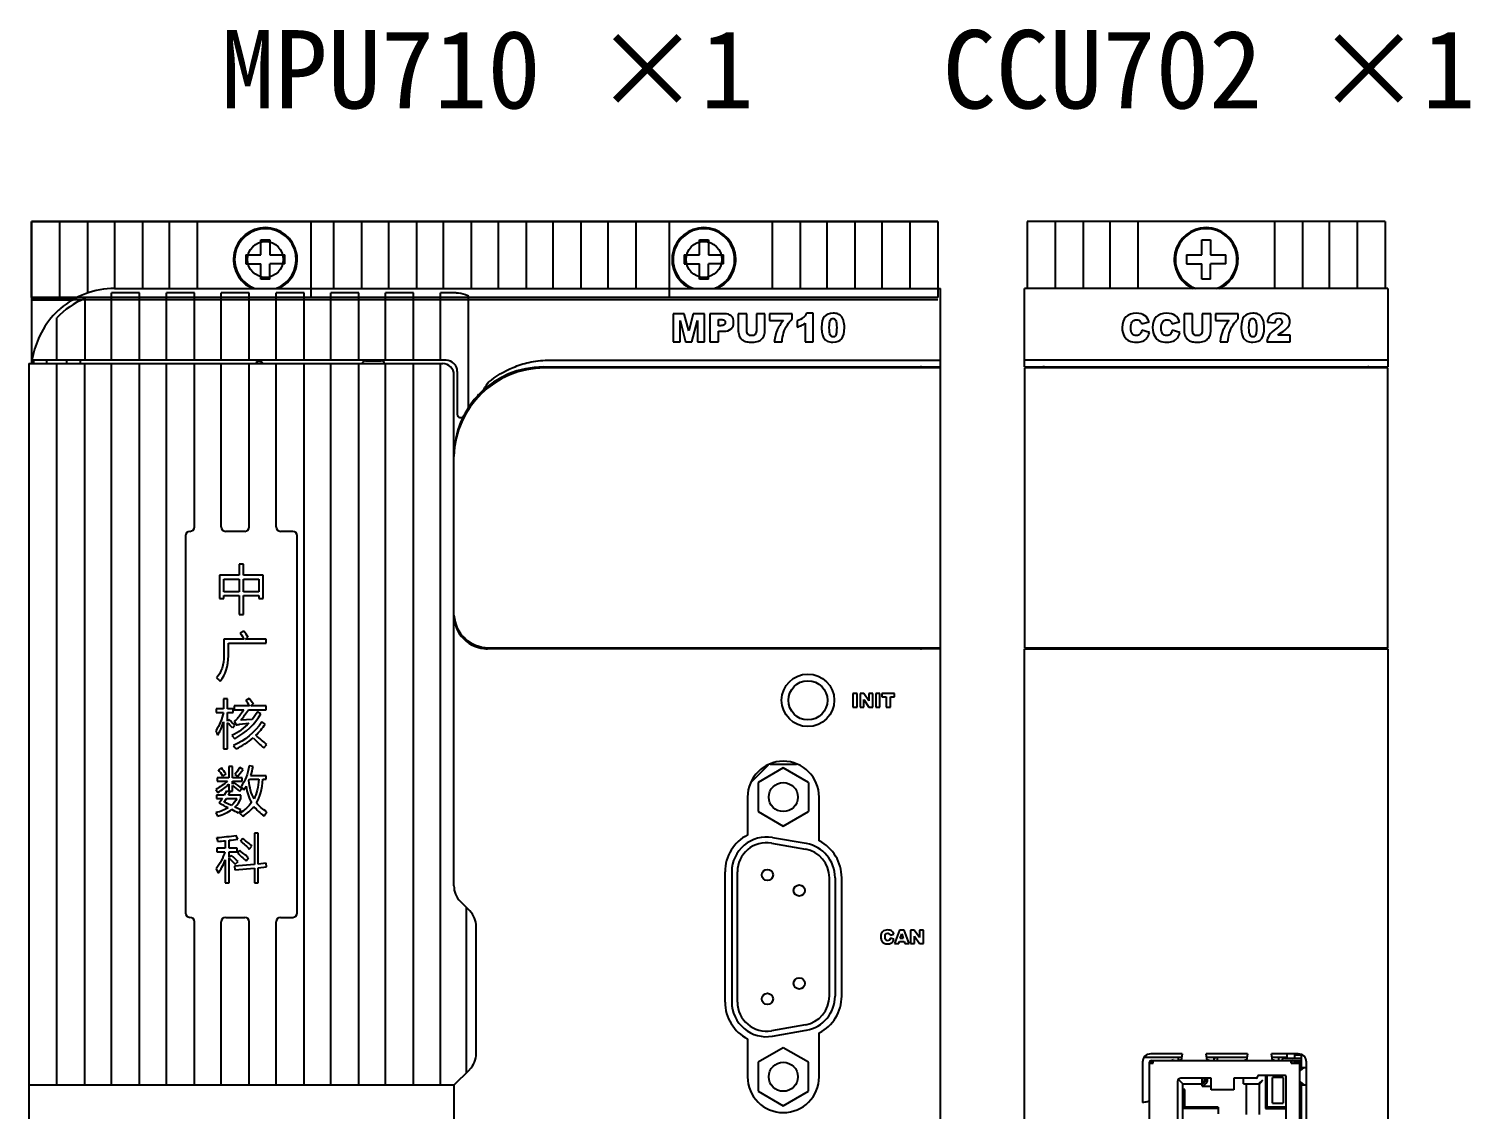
# Model space of a CAD drawing. Header units: millimetres. Extents: x 33 to 632, y -490 to 20.
# Drawn here: x 39.7 to 168.6, y -219.3 to -122.8 of the extents above; entities that cross this region are included whole.
import ezdxf
from ezdxf.enums import TextEntityAlignment as Align

# ---------------------------------------------------------------- set-up
doc = ezdxf.new("R2010")
doc.units = ezdxf.units.MM
for name, color, linetype in [('02___PRT_ALL_AXES', 7, 'Continuous'), ('03___PRT_ALL_CURVES', 7, 'Continuous'), ('ECAD_DIPTRONICS_EMR-08', 7, 'Continuous'), ('ECAD_SHINNING_1762-608-66-N', 7, 'Continuous'), ('ECAD_TE_1734099-5', 7, 'Continuous'), ('TEXT_LABEL', 7, 'Continuous')]:
    doc.layers.add(name, color=color, linetype=linetype)
doc.styles.add('HZ_TEXT', font='simsun.ttc')

# ---------------------------------------------------------------- blocks, each defined once
blk = doc.blocks.new('MOD_MPU710')
at = {"linetype": 'Continuous'}
for p, q in [((0, 130), (0, 123)), ((0, 123.2), (0, 130)), ((14.8, 130), (0, 130)), ((0, 130), (81, 130)), ((2.5, 130), (2.5, 123.2)), ((5, 130), (5, 123.59)), ((7.4, 130), (7.4, 124)), ((9.9, 130), (9.9, 124)), ((12.3, 130), (12.3, 124)), ((14.8, 130), (14.8, 124)), ((34.4, 130), (14.8, 130)), ((25, 123.2), (25, 130)), ((27, 130), (27, 124)), ((29.5, 130), (29.5, 124)), ((31.9, 130), (31.9, 124)), ((34.4, 130), (34.4, 124)), ((81, 130), (34.4, 130)), ((36.8, 130), (36.8, 124)), ((39.3, 130), (39.3, 124)), ((41.7, 130), (41.7, 124)), ((44.2, 130), (44.2, 124)), ((46.6, 130), (46.6, 124)), ((49.1, 130), (49.1, 124)), ((51.5, 130), (51.5, 124)), ((54, 130), (54, 124)), ((57, 130), (57, 123.2)), ((66.2, 130), (66.2, 124)), ((68.7, 130), (68.7, 124)), ((71.1, 130), (71.1, 124)), ((73.6, 130), (73.6, 124)), ((76, 130), (76, 124)), ((78.5, 130), (78.5, 124)), ((81, 130), (81, 123.2)), ((81, 130), (81, 124)), ((20.5, 127), (20.5, 128.35)), ((20.5, 128.35), (21.3, 128.35)), ((21.3, 128.35), (21.3, 127)), ((59.7, 127), (59.7, 128.35)), ((59.7, 128.35), (60.5, 128.35)), ((60.5, 128.35), (60.5, 127)), ((19.15, 127), (19.15, 126.2)), ((19.15, 127), (20.5, 127)), ((21.3, 127), (22.65, 127)), ((22.65, 126.2), (22.65, 127)), ((58.35, 127), (58.35, 126.2)), ((58.35, 127), (59.7, 127)), ((60.5, 127), (61.85, 127)), ((61.85, 126.2), (61.85, 127)), ((19.15, 126.2), (20.5, 126.2)), ((20.5, 124.85), (20.5, 126.2)), ((21.3, 124.85), (21.3, 126.2)), ((22.65, 126.2), (21.3, 126.2)), ((58.35, 126.2), (59.7, 126.2)), ((59.7, 124.85), (59.7, 126.2)), ((60.5, 124.85), (60.5, 126.2)), ((61.85, 126.2), (60.5, 126.2)), ((7.4, 124), (81.25, 124)), ((21.3, 124.85), (20.5, 124.85)), ((60.5, 124.85), (59.7, 124.85)), ((81.25, 6), (81.25, 124)), ((81, 123.2), (0, 123.2)), ((0, 123.2), (4.06, 123.2)), ((0, 123), (0, 117.4)), ((81, 123), (0, 123)), ((0, 123), (3.69, 123)), ((1.77, 123), (1.97, 123.2)), ((2.5, 123.2), (4.06, 123.2)), ((4.75, 123.1), (4.75, 117.6)), ((7.15, 117.6), (7.15, 123.61)), ((9.65, 123.62), (7.4, 123.62)), ((9.65, 117.6), (9.65, 123.62)), ((12.05, 117.6), (12.05, 123.62)), ((14.55, 123.62), (12.05, 123.62)), ((14.55, 117.6), (14.55, 123.62)), ((16.95, 117.6), (16.95, 123.62)), ((19.45, 123.62), (16.95, 123.62)), ((19.45, 117.6), (19.45, 123.62)), ((21.85, 117.6), (21.85, 123.62)), ((24.35, 123.62), (21.85, 123.62)), ((24.35, 117.6), (24.35, 123.62)), ((26.75, 117.6), (26.75, 123.62)), ((29.25, 123.62), (26.75, 123.62)), ((29.25, 117.6), (29.25, 123.62)), ((31.65, 117.6), (31.65, 123.62)), ((34.15, 123.62), (31.65, 123.62)), ((34.15, 117.6), (34.15, 123.62)), ((36.55, 117.6), (36.55, 123.62)), ((37.95, 123.62), (36.55, 123.62)), ((39.05, 113.37), (39.05, 123.36)), ((2.25, 117.6), (2.25, 121.37)), ((57.34, 121.75), (57.34, 119.25)), ((58.35, 121.75), (57.34, 121.75)), ((57.97, 119.25), (57.97, 121.16)), ((57.97, 121.16), (58.46, 119.25)), ((58.74, 120.23), (58.35, 121.75)), ((59.13, 121.75), (58.74, 120.23)), ((59.03, 119.25), (59.52, 121.16)), ((60.15, 121.75), (59.13, 121.75)), ((59.52, 121.16), (59.52, 119.25)), ((60.15, 119.25), (60.15, 121.75)), ((60.64, 121.75), (60.64, 119.25)), ((61.92, 121.75), (60.64, 121.75)), ((61.41, 120.68), (61.41, 121.24)), ((61.41, 121.24), (61.63, 121.24)), ((63.17, 121.75), (63.17, 120.26)), ((63.94, 121.75), (63.17, 121.75)), ((63.94, 120.22), (63.94, 121.75)), ((64.79, 121.75), (64.79, 120.22)), ((65.56, 121.75), (64.79, 121.75)), ((65.56, 120.26), (65.56, 121.75)), ((65.97, 121.75), (65.97, 121.16)), ((68, 121.75), (65.97, 121.75)), ((65.97, 121.16), (67.21, 121.16)), ((68, 121.28), (68, 121.75)), ((68.43, 121.12), (68.43, 120.55)), ((69.86, 121.79), (69.29, 121.79)), ((69.86, 119.25), (69.86, 121.79)), ((61.6, 120.68), (61.41, 120.68)), ((61.41, 119.25), (61.41, 120.18)), ((61.41, 120.18), (61.84, 120.18)), ((69.16, 120.92), (69.16, 119.25)), ((57.34, 119.25), (57.97, 119.25)), ((58.46, 119.25), (59.03, 119.25)), ((59.52, 119.25), (60.15, 119.25)), ((60.64, 119.25), (61.41, 119.25)), ((66.39, 119.25), (67.09, 119.25)), ((69.16, 119.25), (69.86, 119.25)), ((-0.25, 117.3), (-0.25, 15)), ((-0.25, 117.3), (36.75, 117.3)), ((0.03, 117.6), (-0.02, 117.3)), ((37.05, 117.6), (0.03, 117.6)), ((0.17, 117.6), (0.17, 117.3)), ((1.35, 117.3), (1.35, 117.6)), ((2.25, 52.8), (2.25, 117.3)), ((3.15, 117.3), (3.15, 117.6)), ((4.33, 117.6), (4.33, 117.3)), ((4.75, 52.8), (4.75, 117.3)), ((7.15, 52.8), (7.15, 117.3)), ((9.65, 52.8), (9.65, 117.3)), ((12.05, 52.8), (12.05, 117.3)), ((14.55, 102.7), (14.55, 117.3)), ((16.95, 102.7), (16.95, 117.3)), ((19.45, 102.7), (19.45, 117.3)), ((21.85, 102.7), (21.85, 117.3)), ((24.35, 52.8), (24.35, 117.3)), ((26.75, 52.8), (26.75, 117.3)), ((29.25, 52.8), (29.25, 117.3)), ((29.85, 117.55), (31.25, 117.55)), ((31.65, 52.8), (31.65, 117.3)), ((34.15, 52.8), (34.15, 117.3)), ((36.55, 52.8), (36.55, 117.3)), ((46.13, 117.6), (46.31, 117.6)), ((46.31, 117.6), (81.25, 117.6)), ((37.75, 70.63), (37.75, 116.3)), ((38.05, 116.6), (38.05, 112.76)), ((45.75, 117), (81.25, 117)), ((81.25, 116.9), (45.85, 116.9)), ((49.54, 116.9), (49.64, 117)), ((65.34, 116.9), (65.44, 117)), ((81.15, 116.9), (81.25, 117)), ((13.75, 101.9), (13.75, 68.2)), ((19.05, 102.3), (17.35, 102.3)), ((23.35, 102.3), (22.25, 102.3)), ((23.75, 68.2), (23.75, 101.9)), ((18.55, 99.36), (18.55, 98.37)), ((18.94, 99.36), (18.55, 99.36)), ((18.94, 98.37), (18.94, 99.36)), ((16.81, 98.37), (16.81, 96.31)), ((18.55, 98.37), (16.81, 98.37)), ((17.18, 96.89), (17.18, 98.04)), ((17.18, 98.04), (18.55, 98.04)), ((18.55, 98.04), (18.55, 96.89)), ((20.69, 98.37), (18.94, 98.37)), ((18.94, 96.89), (18.94, 98.04)), ((18.94, 98.04), (20.32, 98.04)), ((20.32, 98.04), (20.32, 96.89)), ((20.69, 96.31), (20.69, 98.37)), ((18.55, 96.89), (17.18, 96.89)), ((20.32, 96.89), (18.94, 96.89)), ((16.81, 96.31), (17.18, 96.31)), ((17.18, 96.31), (17.18, 96.56)), ((17.18, 96.56), (18.55, 96.56)), ((18.55, 96.56), (18.55, 94.87)), ((18.94, 94.87), (18.94, 96.56)), ((18.94, 96.56), (20.32, 96.56)), ((20.32, 96.56), (20.32, 96.31)), ((20.32, 96.31), (20.69, 96.31)), ((18.55, 94.87), (18.94, 94.87)), ((18.98, 93.38), (18.65, 93.19)), ((19.12, 92.67), (19.37, 92.82)), ((17.19, 92.67), (17.19, 91.23)), ((18.99, 92.67), (17.19, 92.67)), ((17.59, 91.18), (17.59, 92.3)), ((17.59, 92.3), (20.97, 92.3)), ((20.97, 92.67), (19.12, 92.67)), ((20.97, 92.3), (20.97, 92.67)), ((40.3, 91.86), (40.39, 91.95)), ((81.25, 91.8), (40.75, 91.8)), ((40.85, 91.9), (81.25, 91.9)), ((56.05, 91.8), (56.15, 91.9)), ((71.86, 91.8), (71.96, 91.9)), ((73.42, 87.8), (73.42, 86.6)), ((73.79, 87.8), (73.42, 87.8)), ((73.79, 86.6), (73.79, 87.8)), ((74.06, 87.8), (74.06, 86.6)), ((74.4, 87.8), (74.06, 87.8)), ((74.85, 87.14), (74.4, 87.8)), ((74.85, 87.8), (74.85, 87.14)), ((75.2, 87.8), (74.85, 87.8)), ((75.2, 86.6), (75.2, 87.8)), ((75.46, 87.8), (75.46, 86.6)), ((75.84, 87.8), (75.46, 87.8)), ((75.84, 86.6), (75.84, 87.8)), ((76.02, 87.8), (76.02, 87.5)), ((77.14, 87.8), (76.02, 87.8)), ((77.14, 87.5), (77.14, 87.8)), ((16.51, 86.43), (16.51, 86.11)), ((17.16, 86.43), (16.51, 86.43)), ((17.16, 87.33), (17.16, 86.43)), ((17.5, 87.33), (17.16, 87.33)), ((17.5, 86.43), (17.5, 87.33)), ((18.02, 86.43), (17.5, 86.43)), ((18.02, 86.11), (18.02, 86.43)), ((18.1, 86.69), (18.1, 86.36)), ((19.49, 86.69), (18.1, 86.69)), ((18.1, 86.36), (18.96, 86.36)), ((19.44, 87.37), (19.15, 87.18)), ((19.38, 86.36), (20.98, 86.36)), ((19.84, 86.85), (19.44, 87.37)), ((19.6, 86.69), (19.84, 86.85)), ((20.98, 86.69), (19.6, 86.69)), ((20.98, 86.36), (20.98, 86.69)), ((73.42, 86.6), (73.79, 86.6)), ((74.06, 86.6), (74.4, 86.6)), ((74.4, 86.6), (74.4, 87.26)), ((74.4, 87.26), (74.85, 86.6)), ((74.85, 86.6), (75.2, 86.6)), ((75.46, 86.6), (75.84, 86.6)), ((76.02, 87.5), (76.4, 87.5)), ((76.4, 87.5), (76.4, 86.6)), ((76.4, 86.6), (76.77, 86.6)), ((76.77, 86.6), (76.77, 87.5)), ((76.77, 87.5), (77.14, 87.5)), ((16.51, 86.11), (17.16, 86.11)), ((17.16, 85.27), (17.16, 82.87)), ((17.5, 85.32), (17.5, 86.11)), ((17.5, 86.11), (18.02, 86.11)), ((17.64, 85.47), (17.5, 85.32)), ((17.5, 82.87), (17.5, 85.2)), ((18.12, 85.33), (18.28, 85)), ((18.59, 85.06), (19.42, 85.15)), ((19.71, 85.48), (18.7, 85.42)), ((20.49, 85.98), (20.16, 86.16)), ((20.89, 85.07), (20.59, 85.28)), ((17.91, 84.05), (18.16, 83.77)), ((17.95, 84.75), (18.18, 84.98)), ((17.16, 82.87), (17.5, 82.87)), ((20.75, 82.94), (21.02, 83.24)), ((17.62, 81.29), (17.62, 80.28)), ((17.96, 81.29), (17.62, 81.29)), ((17.96, 80.28), (17.96, 81.29)), ((18.9, 81), (18.62, 81.18)), ((19.81, 81.28), (19.44, 81.33)), ((64.32, 79.89), (65.86, 81.43)), ((66.03, 81.5), (68.37, 81.5)), ((16.58, 80.28), (16.58, 79.98)), ((17.62, 80.28), (16.58, 80.28)), ((16.58, 79.98), (17.51, 79.98)), ((16.96, 81.16), (16.7, 80.98)), ((17.1, 80.43), (17.38, 80.62)), ((18.82, 80.28), (17.96, 80.28)), ((17.96, 79.71), (17.96, 79.98)), ((17.96, 79.98), (18.82, 79.98)), ((18.16, 80.58), (18.4, 80.39)), ((18.82, 79.98), (18.82, 80.28)), ((19.43, 80.04), (19.48, 80.15)), ((19.48, 80.15), (20.32, 80.15)), ((20.97, 80.46), (19.58, 80.46)), ((20.68, 80.15), (20.97, 80.15)), ((20.97, 80.15), (20.97, 80.46)), ((67.2, 81.15), (64.95, 79.85)), ((69.45, 79.85), (67.2, 81.15)), ((16.47, 79.23), (16.66, 78.96)), ((16.53, 78.73), (16.53, 78.43)), ((17.22, 78.73), (16.53, 78.73)), ((17.41, 79.08), (17.22, 78.73)), ((17.74, 78.98), (17.41, 79.08)), ((18.7, 78.73), (17.6, 78.73)), ((17.62, 79.71), (17.62, 79.08)), ((17.62, 79.08), (17.96, 79.08)), ((18.09, 79.86), (17.96, 79.71)), ((17.96, 79.08), (17.96, 79.59)), ((18.58, 79.07), (18.8, 79.32)), ((18.7, 78.43), (18.7, 78.73)), ((64.95, 79.85), (64.95, 77.25)), ((69.45, 79.85), (69.45, 77.25)), ((16.53, 78.43), (17.05, 78.43)), ((17.21, 78.1), (17.42, 78.43)), ((17.87, 77.8), (17.21, 78.1)), ((17.42, 78.43), (18.36, 78.43)), ((18.69, 77.42), (18.18, 77.66)), ((18.49, 77.11), (18.69, 77.42)), ((64, 78.55), (64, 75.16)), ((70.4, 74.63), (70.4, 78.55)), ((16.47, 77.16), (16.62, 76.85)), ((64.95, 77.25), (67.2, 75.95)), ((67.2, 75.95), (69.45, 77.25)), ((18.42, 74.79), (18.3, 75.13)), ((18.88, 74.84), (18.67, 74.62)), ((19.91, 75.32), (19.91, 72.53)), ((20.25, 75.32), (19.91, 75.32)), ((20.25, 72.56), (20.25, 75.32)), ((69.25, 74.39), (66.22, 74.92)), ((16.57, 73.99), (16.57, 73.67)), ((17.31, 73.99), (16.57, 73.99)), ((16.57, 73.67), (17.28, 73.67)), ((17.31, 74.66), (17.31, 73.99)), ((17.65, 73.99), (17.65, 74.7)), ((18.37, 73.99), (17.65, 73.99)), ((17.65, 73.16), (17.65, 73.67)), ((17.65, 73.67), (18.37, 73.67)), ((18.37, 73.67), (18.37, 73.99)), ((18.62, 73.76), (18.41, 73.53)), ((19.46, 73.9), (19.69, 74.17)), ((66.14, 74.43), (69.17, 73.9)), ((17.31, 72.93), (17.31, 70.89)), ((17.85, 73.34), (17.65, 73.16)), ((17.65, 70.89), (17.65, 73.1)), ((19.91, 72.53), (18.14, 72.37)), ((18.14, 72.37), (18.17, 72.04)), ((18.17, 72.04), (19.91, 72.2)), ((18.19, 72.54), (18.45, 72.79)), ((19.17, 72.84), (19.4, 73.12)), ((19.91, 72.2), (19.91, 70.89)), ((20.97, 72.63), (20.25, 72.56)), ((20.25, 72.23), (21, 72.3)), ((20.25, 70.89), (20.25, 72.23)), ((21, 72.3), (20.97, 72.63)), ((16.5, 72.13), (16.68, 71.75)), ((17.31, 70.89), (17.65, 70.89)), ((19.91, 70.89), (20.25, 70.89)), ((61.98, 71.87), (61.98, 60.23)), ((62.59, 71.87), (62.59, 60.23)), ((63.08, 71.87), (63.08, 60.23)), ((71.32, 60.76), (71.32, 71.34)), ((71.82, 71.34), (71.82, 60.76)), ((72.42, 60.76), (72.42, 71.34)), ((39.16, 68.39), (38.34, 69.21)), ((38.85, 68.7), (38.85, 53.9)), ((14.55, 52.8), (14.55, 67.4)), ((16.95, 52.8), (16.95, 67.4)), ((17.35, 67.8), (19.05, 67.8)), ((19.45, 52.8), (19.45, 67.4)), ((21.85, 52.8), (21.85, 67.4)), ((22.25, 67.8), (23.35, 67.8)), ((39.75, 55.63), (39.75, 66.97)), ((76.74, 66.22), (77.07, 66.3)), ((77.08, 65.84), (76.76, 65.94)), ((77.59, 66.65), (77.14, 65.45)), ((78, 66.65), (77.59, 66.65)), ((77.66, 65.91), (77.79, 66.34)), ((77.92, 65.91), (77.66, 65.91)), ((77.79, 66.34), (77.92, 65.91)), ((78.45, 65.45), (78, 66.65)), ((78.57, 66.65), (78.57, 65.45)), ((78.91, 66.65), (78.57, 66.65)), ((79.37, 65.99), (78.91, 66.65)), ((78.92, 65.45), (78.92, 66.11)), ((78.92, 66.11), (79.37, 65.45)), ((79.37, 66.65), (79.37, 65.99)), ((79.72, 66.65), (79.37, 66.65)), ((79.72, 65.45), (79.72, 66.65)), ((77.14, 65.45), (77.52, 65.45)), ((77.52, 65.45), (77.58, 65.65)), ((77.58, 65.65), (78, 65.65)), ((78, 65.65), (78.06, 65.45)), ((78.06, 65.45), (78.45, 65.45)), ((78.57, 65.45), (78.92, 65.45)), ((79.37, 65.45), (79.72, 65.45)), ((69.17, 58.2), (66.14, 57.67)), ((64, 56.94), (64, 53.55)), ((66.22, 57.18), (69.25, 57.71)), ((70.4, 53.55), (70.4, 57.47)), ((67.2, 56.15), (64.95, 54.85)), ((69.45, 54.85), (67.2, 56.15)), ((37.75, 52.8), (39.16, 54.21)), ((64.95, 54.85), (64.95, 52.25)), ((69.45, 52.25), (69.45, 54.85)), ((37.75, 52.8), (-0.25, 52.8)), ((37.75, 52.8), (37.75, 21)), ((64.95, 52.25), (67.2, 50.95)), ((67.2, 50.95), (69.45, 52.25))]:
    blk.add_line(p, q, dxfattribs=at)
for centre, radius in [((20.9, 126.6), 1.6), ((60.1, 126.6), 1.6), ((69.4, 87.2), 2.35), ((69.4, 87.2), 1.75), ((67.2, 78.55), 1.3), ((65.78, 71.59), 0.5), ((68.62, 70.2), 0.5), ((68.62, 61.89), 0.5), ((65.78, 60.51), 0.5), ((67.2, 53.55), 1.3)]:
    blk.add_circle(centre, radius, dxfattribs=at)
for centre, radius, start, end in [((20.9, 126.6), 2.85, 293.7203, 246.2797), ((20.9, 126.6), 2.75, 288.8396, 249.9463), ((60.1, 126.6), 2.85, 293.7203, 246.2797), ((60.1, 126.6), 2.75, 288.8396, 251.1604), ((7.4, 116.6), 7.4, 90, 130.7441), ((7.4, 116.6), 7.02, 112.185, 137.2079), ((7.4, 116.6), 7.02, 90, 92.0415), ((7.4, 116.6), 7.4, 137.6642, 156.6706), ((29.85, 117.25), 0.3, 90, 170.4059), ((31.25, 117.25), 0.3, 9.5941, 90), ((36.75, 116.3), 1, 0, 90), ((37.05, 116.6), 1, 0, 90), ((45.75, 109), 8, 90, 180), ((45.85, 108.8), 8.1, 90, 178.5792), ((79.45, 116), 1, 65.5492, 90), ((40.75, 113.91), 1, 142.0354, 167.7418), ((38.35, 112.76), 0.3, 180, 333.0707), ((14.15, 101.9), 0.4, 90, 180), ((14.15, 102.7), 0.4, 270, 0), ((17.35, 102.7), 0.4, 180, 270), ((19.05, 102.7), 0.4, 270, 0), ((22.25, 102.7), 0.4, 180, 270), ((23.35, 101.9), 0.4, 0, 90), ((40.75, 94.8), 3, 180, 270), ((40.85, 95), 3.1, 183.7111, 270), ((40.75, 92.8), 1, 235.9311, 270), ((79.45, 92.8), 1, 270, 294.4508), ((0.73, 73.97), 22.66, 34.127, 35.6451), ((10.35, 77.59), 10.44, 43.2635, 46.7365), ((10.84, 77.44), 10.52, 45.797, 49.7516), ((15.76, 88.43), 6.11, 294.3364, 311.2895), ((12.07, 82.94), 7.91, 341.7813, 347.9228), ((67.2, 78.55), 3.2, 0, 180), ((2.32, 70.27), 17.93, 34.4899, 36.6735), ((-0.34, 67.09), 22.3, 37.3704, 39.1154), ((-56.88, 122.22), 86.24, 329.7128, 329.9039), ((-43.81, -44.17), 136.36, 63.2439, 63.626), ((9.93, 62.02), 17.35, 60.4188, 62.6095), ((15.12, 95.27), 20.39, 274.0585, 278.9811), ((13.98, 74.05), 2.73, 11.4826, 18.7654), ((13.69, 110.11), 35.64, 276.3754, 277.6271), ((65.69, 71.87), 3.7, 117.091, 180), ((65.69, 71.87), 3.1, 80, 180), ((13.45, 111.22), 36.77, 275.002, 276.0278), ((65.69, 71.87), 2.6, 80, 180), ((68.72, 71.34), 2.6, 0, 80), ((68.72, 71.34), 3.1, 0, 80), ((68.72, 71.34), 3.7, 0, 62.909), ((39.75, 70.63), 2, 180, 225), ((37.75, 66.97), 2, 0, 45), ((14.15, 68.2), 0.4, 180, 270), ((14.15, 67.4), 0.4, 0, 90), ((17.35, 67.4), 0.4, 90, 180), ((19.05, 67.4), 0.4, 0, 90), ((22.25, 67.4), 0.4, 90, 180), ((23.35, 68.2), 0.4, 270, 0), ((68.72, 60.76), 2.6, 280, 360), ((68.72, 60.76), 3.1, 280, 360), ((68.72, 60.76), 3.7, 297.091, 0), ((65.69, 60.23), 3.7, 180, 242.909), ((65.69, 60.23), 3.1, 180, 280), ((65.69, 60.23), 2.6, 180, 280), ((37.75, 55.63), 2, 315, 0), ((67.2, 53.55), 3.2, 180, 0)]:
    blk.add_arc(centre, radius, start, end, dxfattribs=at)
for points, knots in [([(37.95, 123.62), (38.23, 123.62), (38.62, 123.56), (38.97, 123.4), (39.05, 123.36)], [0, 0, 0, 0, 0.749176, 1, 1, 1, 1]), ([(2.57, 122.21), (2.51, 122.16), (2.29, 121.96), (2.08, 121.75), (1.93, 121.58)], [0, 0, 0, 0, 0.248242, 1, 1, 1, 1]), ([(40.85, 115.62), (41.5, 116.17), (42.68, 116.88), (44.51, 117.46), (45.57, 117.58), (46.13, 117.6)], [0, 0, 0, 0, 0.447241, 0.705932, 1, 1, 1, 1]), ([(40.85, 115.62), (40.81, 115.59), (40.73, 115.5), (40.62, 115.34), (40.49, 115.14), (40.4, 114.99), (40.36, 114.91)], [0, 0, 0, 0, 0.168004, 0.403311, 0.685966, 1, 1, 1, 1])]:
    blk.add_open_spline(points, degree=3, knots=knots, dxfattribs=at)
for points in [[(61.63, 121.24), (61.78, 121.24), (61.88, 121.21), (61.93, 121.16)], [(62.55, 121.55), (62.41, 121.68), (62.2, 121.75), (61.92, 121.75)], [(61.93, 121.16), (61.98, 121.11), (62.01, 121.04), (62.01, 120.96)], [(62.76, 120.98), (62.76, 121.23), (62.69, 121.42), (62.55, 121.55)], [(67.21, 121.16), (66.95, 120.85), (66.77, 120.55), (66.65, 120.28)], [(67.56, 120.76), (67.68, 120.95), (67.82, 121.12), (68, 121.28)], [(68.98, 121.4), (68.85, 121.29), (68.67, 121.2), (68.43, 121.12)], [(69.29, 121.79), (69.21, 121.64), (69.11, 121.5), (68.98, 121.4)], [(70.88, 121.51), (70.71, 121.32), (70.62, 120.98), (70.62, 120.51)], [(71.66, 121.79), (71.31, 121.79), (71.05, 121.7), (70.88, 121.51)], [(71.31, 120.51), (71.31, 120.82), (71.33, 121.04), (71.39, 121.15)], [(71.39, 121.15), (71.44, 121.27), (71.52, 121.33), (71.63, 121.33)], [(71.63, 121.33), (71.75, 121.33), (71.83, 121.27), (71.89, 121.16)], [(72.07, 121.73), (71.96, 121.77), (71.83, 121.79), (71.66, 121.79)], [(71.89, 121.16), (71.94, 121.04), (71.97, 120.82), (71.97, 120.49)], [(72.34, 121.57), (72.27, 121.63), (72.18, 121.69), (72.07, 121.73)], [(72.5, 121.36), (72.46, 121.43), (72.41, 121.5), (72.34, 121.57)], [(72.59, 121.1), (72.57, 121.2), (72.54, 121.28), (72.5, 121.36)], [(61.92, 120.76), (61.86, 120.71), (61.75, 120.68), (61.6, 120.68)], [(61.84, 120.18), (62.15, 120.18), (62.38, 120.25), (62.53, 120.39)], [(62.01, 120.96), (62.01, 120.88), (61.98, 120.81), (61.92, 120.76)], [(62.53, 120.39), (62.68, 120.53), (62.76, 120.73), (62.76, 120.98)], [(63.17, 120.26), (63.17, 120.14), (63.19, 120), (63.24, 119.84)], [(63.24, 119.84), (63.27, 119.74), (63.32, 119.64), (63.4, 119.55)], [(64.05, 119.9), (63.97, 119.98), (63.94, 120.09), (63.94, 120.22)], [(64.36, 119.79), (64.23, 119.79), (64.12, 119.83), (64.05, 119.9)], [(64.68, 119.9), (64.6, 119.83), (64.5, 119.79), (64.36, 119.79)], [(64.79, 120.22), (64.79, 120.09), (64.75, 119.98), (64.68, 119.9)], [(65.28, 119.5), (65.37, 119.6), (65.45, 119.71), (65.49, 119.84)], [(65.49, 119.84), (65.54, 119.97), (65.56, 120.11), (65.56, 120.26)], [(66.65, 120.28), (66.53, 120), (66.45, 119.66), (66.39, 119.25)], [(67.09, 119.25), (67.11, 119.54), (67.15, 119.8), (67.22, 120.01)], [(67.22, 120.01), (67.3, 120.29), (67.42, 120.54), (67.56, 120.76)], [(68.43, 120.55), (68.59, 120.6), (68.73, 120.65), (68.83, 120.71)], [(68.83, 120.71), (68.94, 120.76), (69.05, 120.83), (69.16, 120.92)], [(70.62, 120.51), (70.62, 120.32), (70.64, 120.14), (70.67, 119.98)], [(70.67, 119.98), (70.7, 119.82), (70.75, 119.7), (70.81, 119.6)], [(71.39, 119.86), (71.34, 119.97), (71.31, 120.19), (71.31, 120.51)], [(71.64, 119.68), (71.53, 119.68), (71.45, 119.74), (71.39, 119.86)], [(71.93, 119.99), (71.91, 119.88), (71.87, 119.8), (71.82, 119.75)], [(71.97, 120.49), (71.97, 120.26), (71.96, 120.1), (71.93, 119.99)], [(72.43, 119.52), (72.59, 119.73), (72.66, 120.07), (72.66, 120.52)], [(72.66, 120.52), (72.66, 120.72), (72.64, 120.91), (72.59, 121.1)], [(0.61, 119.53), (0.34, 118.91), (0.16, 118.26), (0.03, 117.6)], [(63.4, 119.55), (63.48, 119.46), (63.57, 119.38), (63.67, 119.33)], [(63.67, 119.33), (63.76, 119.28), (63.88, 119.25), (64.03, 119.23)], [(64.03, 119.23), (64.17, 119.22), (64.3, 119.21), (64.43, 119.21)], [(64.43, 119.21), (64.64, 119.21), (64.82, 119.24), (64.97, 119.29)], [(64.97, 119.29), (65.07, 119.33), (65.18, 119.4), (65.28, 119.5)], [(70.81, 119.6), (70.89, 119.47), (71, 119.37), (71.13, 119.31)], [(71.13, 119.31), (71.26, 119.24), (71.43, 119.21), (71.64, 119.21)], [(71.82, 119.75), (71.77, 119.71), (71.71, 119.68), (71.64, 119.68)], [(71.64, 119.21), (72.01, 119.21), (72.28, 119.31), (72.43, 119.52)], [(20.08, 117.38), (20.06, 117.35), (20.04, 117.33), (20.03, 117.3)], [(20.36, 117.48), (20.24, 117.48), (20.15, 117.44), (20.08, 117.38)], [(20.59, 117.42), (20.53, 117.46), (20.46, 117.48), (20.36, 117.48)], [(20.69, 117.3), (20.66, 117.35), (20.63, 117.39), (20.59, 117.42)], [(18.65, 93.19), (18.79, 92.99), (18.9, 92.81), (18.99, 92.67)], [(19.37, 92.82), (19.26, 93), (19.13, 93.19), (18.98, 93.38)], [(17.19, 91.23), (17.19, 90.36), (16.96, 89.69), (16.53, 89.21)], [(16.85, 88.92), (17.34, 89.48), (17.59, 90.24), (17.59, 91.18)], [(16.53, 89.21), (16.67, 89.1), (16.78, 89), (16.85, 88.92)], [(18.96, 86.36), (18.78, 86.06), (18.59, 85.8), (18.41, 85.57)], [(18.7, 85.42), (18.93, 85.71), (19.16, 86.03), (19.38, 86.36)], [(17.16, 86.11), (17.03, 85.54), (16.8, 84.99), (16.48, 84.48)], [(16.62, 84.08), (16.83, 84.38), (17.01, 84.77), (17.16, 85.27)], [(19.42, 85.15), (19.01, 84.73), (18.51, 84.36), (17.91, 84.05)], [(20.59, 85.28), (19.92, 84.3), (19.07, 83.59), (18.04, 83.16)], [(18.41, 85.57), (18.33, 85.48), (18.24, 85.4), (18.12, 85.33)], [(18.16, 83.77), (19.2, 84.34), (19.97, 85.08), (20.49, 85.98)], [(18.28, 85), (18.38, 85.03), (18.48, 85.05), (18.59, 85.06)], [(20.16, 86.16), (20.03, 85.92), (19.88, 85.69), (19.71, 85.48)], [(20.04, 84.07), (20.35, 84.37), (20.63, 84.7), (20.89, 85.07)], [(16.48, 84.48), (16.54, 84.34), (16.58, 84.21), (16.62, 84.08)], [(19.8, 83.84), (20.14, 83.52), (20.46, 83.22), (20.75, 82.94)], [(21.02, 83.24), (20.72, 83.51), (20.39, 83.78), (20.04, 84.07)], [(18.04, 83.16), (18.14, 83.04), (18.22, 82.94), (18.28, 82.86)], [(18.62, 81.18), (18.47, 80.97), (18.32, 80.77), (18.16, 80.58)], [(19.44, 81.33), (19.33, 80.61), (19.09, 80), (18.74, 79.5)], [(17.51, 79.98), (17.2, 79.69), (16.85, 79.44), (16.47, 79.23)], [(18.4, 80.39), (18.57, 80.58), (18.73, 80.78), (18.9, 81)], [(19.88, 78.4), (19.63, 78.86), (19.48, 79.4), (19.43, 80.04)], [(20.32, 80.15), (20.27, 79.43), (20.12, 78.84), (19.88, 78.4)], [(20.1, 78.04), (20.41, 78.56), (20.61, 79.27), (20.68, 80.15)], [(16.66, 78.96), (17.03, 79.17), (17.35, 79.43), (17.62, 79.71)], [(17.96, 79.59), (18.21, 79.4), (18.41, 79.22), (18.58, 79.07)], [(18.8, 79.32), (18.61, 79.47), (18.37, 79.66), (18.09, 79.86)], [(18.74, 79.5), (18.83, 79.39), (18.91, 79.29), (18.97, 79.21)], [(18.97, 79.21), (19.04, 79.3), (19.1, 79.4), (19.17, 79.52)], [(19.17, 79.52), (19.24, 78.97), (19.41, 78.48), (19.65, 78.06)], [(17.58, 77.59), (17.28, 77.41), (16.9, 77.26), (16.47, 77.16)], [(16.62, 76.85), (17.14, 76.99), (17.57, 77.18), (17.91, 77.43)], [(17.05, 78.43), (16.96, 78.28), (16.86, 78.14), (16.77, 78)], [(18.36, 78.43), (18.24, 78.19), (18.08, 77.98), (17.87, 77.8)], [(18.18, 77.66), (18.41, 77.88), (18.59, 78.14), (18.7, 78.43)], [(19.65, 78.06), (19.39, 77.71), (19.05, 77.39), (18.63, 77.11)], [(18.88, 76.83), (19.27, 77.08), (19.6, 77.38), (19.87, 77.72)], [(19.87, 77.72), (20.12, 77.4), (20.42, 77.11), (20.79, 76.87)], [(21.03, 77.23), (20.66, 77.44), (20.35, 77.71), (20.1, 78.04)], [(18.63, 77.11), (18.73, 77.01), (18.82, 76.92), (18.88, 76.83)], [(20.79, 76.87), (20.86, 76.98), (20.94, 77.1), (21.03, 77.23)], [(19.69, 74.17), (19.49, 74.36), (19.22, 74.58), (18.88, 74.84)], [(17.28, 73.67), (17.11, 73.1), (16.85, 72.59), (16.5, 72.13)], [(18.41, 73.53), (18.77, 73.22), (19.02, 72.99), (19.17, 72.84)], [(19.4, 73.12), (19.22, 73.28), (18.97, 73.49), (18.62, 73.76)], [(18.67, 74.62), (18.98, 74.36), (19.24, 74.12), (19.46, 73.9)], [(16.68, 71.75), (16.92, 72.07), (17.13, 72.46), (17.31, 72.93)], [(17.65, 73.1), (17.82, 72.94), (18, 72.75), (18.19, 72.54)], [(18.45, 72.79), (18.26, 72.97), (18.06, 73.15), (17.85, 73.34)], [(76.07, 66.51), (75.97, 66.4), (75.91, 66.25), (75.91, 66.05)], [(75.91, 66.05), (75.91, 65.9), (75.94, 65.78), (76, 65.69)], [(76.52, 66.67), (76.33, 66.67), (76.18, 66.62), (76.07, 66.51)], [(76.29, 66.05), (76.29, 66.16), (76.3, 66.24), (76.34, 66.29)], [(76.35, 65.78), (76.31, 65.83), (76.29, 65.92), (76.29, 66.05)], [(76.34, 66.29), (76.38, 66.36), (76.45, 66.39), (76.53, 66.39)], [(76.52, 65.71), (76.44, 65.71), (76.39, 65.73), (76.35, 65.78)], [(76.88, 66.58), (76.79, 66.64), (76.67, 66.67), (76.52, 66.67)], [(76.68, 65.77), (76.64, 65.73), (76.59, 65.71), (76.52, 65.71)], [(76.53, 66.39), (76.57, 66.39), (76.6, 66.38), (76.63, 66.37)], [(76.63, 66.37), (76.66, 66.35), (76.69, 66.33), (76.71, 66.3)], [(76.76, 65.94), (76.74, 65.87), (76.71, 65.81), (76.68, 65.77)], [(76.71, 66.3), (76.72, 66.29), (76.73, 66.26), (76.74, 66.22)], [(77.07, 66.3), (77.03, 66.42), (76.96, 66.52), (76.88, 66.58)], [(76.98, 65.61), (77.03, 65.68), (77.06, 65.75), (77.08, 65.84)], [(76, 65.69), (76.06, 65.59), (76.14, 65.52), (76.22, 65.49)], [(76.22, 65.49), (76.3, 65.45), (76.41, 65.43), (76.54, 65.43)], [(76.54, 65.43), (76.65, 65.43), (76.73, 65.45), (76.8, 65.48)], [(76.8, 65.48), (76.87, 65.51), (76.93, 65.55), (76.98, 65.61)]]:
    blk.add_open_spline(points, degree=3, dxfattribs=at)
blk = doc.blocks.new('MOD_CCU702')
at = {"color": 7, "linetype": 'Continuous'}
for p, q in [((0, 130), (0, 124)), ((32, 130), (32, 124)), ((15.6, 127), (15.6, 128.35)), ((15.6, 128.35), (16.4, 128.35)), ((16.4, 128.35), (16.4, 127)), ((14.25, 127), (14.25, 126.2)), ((14.25, 127), (15.6, 127)), ((16.4, 127), (17.75, 127)), ((17.75, 126.2), (17.75, 127)), ((14.25, 126.2), (15.6, 126.2)), ((15.6, 124.85), (15.6, 126.2)), ((16.4, 124.85), (16.4, 126.2)), ((17.75, 126.2), (16.4, 126.2)), ((-0.25, 117), (-0.25, 124)), ((32.25, 124), (-0.25, 124)), ((16.4, 124.85), (15.6, 124.85)), ((32.25, 124), (32.25, 117)), ((32.25, 117.6), (-0.25, 117.6)), ((-0.25, 117), (32.25, 117)), ((-0.25, 116.9), (-0.25, 91.9)), ((32.25, 116.9), (-0.25, 116.9)), ((32.25, 91.9), (32.25, 116.9)), ((-0.25, 91.9), (32.25, 91.9)), ((-0.25, 6), (-0.25, 91.8)), ((-0.25, 91.8), (32.25, 91.8)), ((32.25, 91.8), (32.25, 6)), ((13.85, 55.6), (11.06, 55.6)), ((13.85, 55.6), (13.8, 55.21)), ((19.69, 55.6), (16, 55.6)), ((16.05, 55.21), (16, 55.6)), ((19.69, 55.6), (19.65, 55.21)), ((24.22, 55.6), (21.84, 55.6)), ((21.89, 55.21), (21.84, 55.6)), ((23.94, 55.21), (23.94, 55.6)), ((24.5, 55.49), (23.94, 55.49)), ((10.31, 54.85), (10.31, 51.25)), ((10.91, 54.8), (10.91, 39.2)), ((10.91, 54.77), (11.26, 54.77)), ((11.12, 55), (24.5, 55)), ((11.12, 54.77), (11.12, 55)), ((11.26, 54.8), (11.12, 54.8)), ((11.22, 54.8), (11.22, 54.77)), ((11.26, 54.77), (11.26, 55)), ((13.09, 55.05), (12.92, 55)), ((13.1, 55), (13.09, 55.05)), ((17, 55), (17, 55.3)), ((19.65, 55.24), (19.65, 55.3)), ((22.5, 55), (22.5, 55.3)), ((23, 55.21), (24.5, 55.21)), ((23.61, 54.77), (23.61, 55)), ((23.71, 54.8), (23.61, 54.8)), ((23.61, 54.77), (24.37, 54.77)), ((23.71, 54.77), (23.71, 54.8)), ((24.5, 54.8), (23.92, 54.8)), ((23.92, 54.77), (23.92, 54.8)), ((23.94, 54.77), (23.94, 54.8)), ((24.37, 39.23), (24.37, 54.77)), ((24.37, 54.25), (24.5, 54.35)), ((24.39, 54.12), (24.41, 54.11)), ((24.41, 54.11), (24.43, 54.12)), ((24.43, 54.12), (24.73, 54.35)), ((24.54, 54.37), (24.96, 54.37)), ((24.97, 39.15), (24.97, 54.85)), ((13.45, 53.12), (13.45, 40.88)), ((16.45, 53.42), (13.75, 53.42)), ((15.83, 53.1), (15.64, 53.1)), ((15.83, 53.42), (15.83, 53.1)), ((16.45, 52.38), (16.45, 53.42)), ((20.49, 53.42), (18.48, 53.42)), ((18.48, 53.42), (18.48, 52.38)), ((20.59, 53.52), (20.59, 53.57)), ((20.69, 53.68), (23.05, 53.68)), ((21.45, 50.84), (21.45, 53.68)), ((22.87, 53.48), (21.93, 53.48)), ((21.93, 51.19), (21.93, 53.48)), ((22.87, 53.48), (22.87, 51.19)), ((23.15, 49.8), (23.15, 53.57)), ((24.5, 52.86), (24.37, 52.96)), ((24.41, 53.1), (24.39, 53.09)), ((24.43, 53.09), (24.41, 53.1)), ((24.73, 52.86), (24.43, 53.09)), ((24.54, 52.84), (24.96, 52.84)), ((13.91, 51.8), (13.96, 51.8)), ((13.96, 50.75), (13.96, 51.8)), ((13.96, 51.6), (14.09, 51.6)), ((18.48, 52.38), (16.45, 52.38)), ((24.5, 51.68), (24.37, 51.68)), ((24.5, 51.62), (24.37, 51.62)), ((13.91, 50.75), (17.08, 50.75)), ((14.09, 51.24), (13.96, 51.24)), ((23.15, 50.84), (21.45, 50.84)), ((21.93, 51.19), (22.87, 51.19)), ((24.37, 51.34), (24.5, 51.34)), ((24.37, 50.84), (24.5, 50.84))]:
    blk.add_line(p, q, dxfattribs=at)
at = {"color": 2, "linetype": 'Continuous'}
for p, q in [((15.46, 116.9), (15.56, 117)), ((31.26, 116.9), (31.36, 117)), ((6.16, 91.8), (6.26, 91.9)), ((21.97, 91.8), (22.07, 91.9)), ((16.7, 55.11), (16.89, 55.3))]:
    blk.add_line(p, q, dxfattribs=at)
at = {"color": 6, "linetype": 'Continuous'}
for p, q in [((13.91, 52.93), (13.6, 53.24)), ((13.91, 52.93), (15.64, 52.93)), ((13.91, 41.02), (13.91, 52.93)), ((15.64, 52.7), (15.64, 53.42)), ((19.34, 52.93), (19.34, 53.42)), ((19.34, 52.93), (20.69, 52.93)), ((19.57, 52.93), (19.57, 50.18)), ((21.05, 53.24), (20.69, 52.93)), ((20.74, 52.88), (21.05, 53.24)), ((20.74, 52.88), (20.74, 50.18)), ((21.32, 53.68), (21.32, 50.71)), ((14.09, 52.42), (13.91, 52.42)), ((14.09, 50.82), (14.09, 52.42)), ((15.64, 52.7), (16.45, 52.7)), ((24.37, 52.31), (24.5, 52.31)), ((17.08, 50.82), (14.09, 50.82)), ((17.08, 50.82), (17.08, 50.25)), ((21.45, 50.84), (21.32, 50.71)), ((21.32, 50.71), (23.15, 50.71))]:
    blk.add_line(p, q, dxfattribs=at)
at = {"color": 7, "linetype": 'Continuous'}
for centre, radius, start, end in [((16, 126.6), 2.85, 293.7203, 246.2797), ((16, 126.6), 2.75, 288.8396, 251.1604), ((1.55, 116), 1, 90, 114.4508), ((30.45, 116), 1, 65.5492, 90), ((1.55, 92.8), 1, 245.5492, 270), ((30.45, 92.8), 1, 270, 294.4508), ((11.06, 54.85), 0.75, 90, 180), ((24.22, 54.85), 0.75, 0, 90), ((11.12, 54.8), 0.203, 90, 180), ((23, 54.95), 0.254, 90, 168.463), ((23.71, 54.8), 0.203, 0, 90), ((13.75, 53.12), 0.3, 90, 180), ((15.65, 53.28), 0.483, 268.4364, 17.6819), ((15.65, 53.28), 0.305, 267.5016, 28.8133), ((20.49, 53.52), 0.1, 270, 0), ((20.69, 53.57), 0.1, 90, 180), ((23.05, 53.57), 0.1, 0, 90), ((14.04, 52.82), 0.483, 254.6962, 276.2062), ((13.91, 51.42), 0.483, 68.1715, 90), ((13.91, 51.42), 0.305, 54.2617, 80.1639), ((13.91, 51.42), 0.305, 279.8283, 305.7661), ((13.91, 51.42), 0.483, 276.2062, 291.8333)]:
    blk.add_arc(centre, radius, start, end, dxfattribs=at)
at = {"color": 6, "linetype": 'Continuous'}
blk.add_arc((20.69, 52.88), 0.0508, 0, 90, dxfattribs=at)
at = {"color": 7, "linetype": 'Continuous'}
for centre, major_axis, ratio, start_param, end_param in [((24.54, 54.11), (0, 0.254), 0.466308, 0, 0.349066), ((24.54, 53.1), (0, 0.254), 0.466308, -3.490659, -3.141593), ((14.57, 51.02), (5, 0), 0.087489, 2.451113, 2.589545)]:
    blk.add_ellipse(centre, major_axis=major_axis, ratio=ratio, start_param=start_param, end_param=end_param, dxfattribs=at)
for points, knots in [([(11.22, 54.77), (11.23, 54.78), (11.23, 54.79), (11.24, 54.8), (11.25, 54.8)], [0, 0, 0, 0, 0.599098, 1, 1, 1, 1]), ([(13.8, 55.21), (13.8, 55.18), (13.79, 55.13), (13.73, 55.07), (13.65, 55.02), (13.59, 55), (13.55, 55)], [0, 0, 0, 0, 0.204323, 0.434087, 0.700109, 1, 1, 1, 1]), ([(16.3, 55), (16.26, 55), (16.2, 55.02), (16.12, 55.07), (16.06, 55.13), (16.05, 55.18), (16.05, 55.21)], [0, 0, 0, 0, 0.299848, 0.565922, 0.795722, 1, 1, 1, 1]), ([(19.65, 55.21), (19.64, 55.18), (19.63, 55.13), (19.58, 55.07), (19.5, 55.02), (19.43, 55), (19.39, 55)], [0, 0, 0, 0, 0.204323, 0.434087, 0.700109, 1, 1, 1, 1]), ([(22.14, 55), (22.11, 55), (22.04, 55.02), (21.96, 55.07), (21.91, 55.13), (21.89, 55.18), (21.89, 55.21)], [0, 0, 0, 0, 0.299848, 0.565922, 0.795722, 1, 1, 1, 1]), ([(24.73, 54.35), (24.73, 54.35), (24.74, 54.36), (24.76, 54.37), (24.77, 54.37)], [0, 0, 0, 0, 0.273103, 1, 1, 1, 1]), ([(24.77, 52.84), (24.77, 52.84), (24.75, 52.84), (24.74, 52.85), (24.73, 52.86)], [0, 0, 0, 0, 0.235955, 1, 1, 1, 1]), ([(10.91, 51.55), (10.91, 51.51), (10.9, 51.45), (10.85, 51.37), (10.78, 51.31), (10.73, 51.3), (10.71, 51.3)], [0, 0, 0, 0, 0.299848, 0.565922, 0.795722, 1, 1, 1, 1])]:
    blk.add_open_spline(points, degree=3, knots=knots, dxfattribs=at)
at = {"layer": '02___PRT_ALL_AXES', "color": 7, "linetype": 'Continuous'}
for p, q in [((32, 130), (0, 130)), ((2.5, 130), (2.5, 124)), ((5, 130), (5, 124)), ((7.4, 130), (7.4, 124)), ((9.9, 130), (9.9, 124)), ((22.1, 130), (22.1, 124)), ((24.6, 130), (24.6, 124)), ((27, 130), (27, 124)), ((29.5, 130), (29.5, 124)), ((13.85, 55.6), (11.06, 55.6)), ((19.69, 55.6), (16, 55.6)), ((24.22, 55.6), (21.84, 55.6)), ((24.5, 55.54), (24.5, 54.35)), ((10.31, 54.85), (10.31, 51.25)), ((24.97, 39.15), (24.97, 54.85)), ((24.5, 52.86), (24.5, 41.14))]:
    blk.add_line(p, q, dxfattribs=at)
for centre, start, end in [((11.06, 54.85), 90, 180), ((24.22, 54.85), 0, 90)]:
    blk.add_arc(centre, 0.75, start, end, dxfattribs=at)
at = {"layer": '03___PRT_ALL_CURVES', "color": 4, "linetype": 'Continuous'}
for p, q in [((14.02, 121.75), (14.02, 120.26)), ((14.79, 121.75), (14.02, 121.75)), ((14.79, 120.22), (14.79, 121.75)), ((15.64, 121.75), (15.64, 120.22)), ((16.42, 121.75), (15.64, 121.75)), ((16.42, 120.26), (16.42, 121.75)), ((16.83, 121.75), (16.83, 121.16)), ((18.85, 121.75), (16.83, 121.75)), ((16.83, 121.16), (18.06, 121.16)), ((18.85, 121.28), (18.85, 121.75)), ((10.22, 120.86), (10.9, 121.02)), ((10.93, 120.07), (10.25, 120.27)), ((12.94, 120.86), (13.62, 121.02)), ((13.64, 120.07), (12.97, 120.27)), ((21.47, 120.99), (22.17, 120.94)), ((22.42, 119.82), (22.59, 119.97)), ((22.59, 119.97), (22.87, 120.17)), ((17.25, 119.25), (17.94, 119.25)), ((21.42, 119.25), (23.51, 119.25)), ((23.51, 119.82), (22.42, 119.82)), ((23.51, 119.25), (23.51, 119.82))]:
    blk.add_line(p, q, dxfattribs=at)
for points in [[(8.82, 121.46), (8.6, 121.24), (8.49, 120.92), (8.49, 120.51)], [(9.76, 121.79), (9.36, 121.79), (9.04, 121.68), (8.82, 121.46)], [(9.37, 121), (9.47, 121.14), (9.6, 121.21), (9.78, 121.21)], [(10.5, 121.6), (10.32, 121.73), (10.07, 121.79), (9.76, 121.79)], [(9.78, 121.21), (9.85, 121.21), (9.92, 121.2), (9.99, 121.17)], [(9.99, 121.17), (10.05, 121.13), (10.1, 121.09), (10.14, 121.03)], [(10.9, 121.02), (10.81, 121.28), (10.68, 121.47), (10.5, 121.6)], [(11.54, 121.46), (11.32, 121.24), (11.21, 120.92), (11.21, 120.51)], [(12.47, 121.79), (12.07, 121.79), (11.76, 121.68), (11.54, 121.46)], [(12.09, 121), (12.18, 121.14), (12.32, 121.21), (12.49, 121.21)], [(13.22, 121.6), (13.04, 121.73), (12.79, 121.79), (12.47, 121.79)], [(12.49, 121.21), (12.57, 121.21), (12.64, 121.2), (12.7, 121.17)], [(12.7, 121.17), (12.76, 121.13), (12.82, 121.09), (12.86, 121.03)], [(13.62, 121.02), (13.53, 121.28), (13.4, 121.47), (13.22, 121.6)], [(18.06, 121.16), (17.81, 120.85), (17.62, 120.55), (17.5, 120.28)], [(18.41, 120.76), (18.53, 120.95), (18.68, 121.12), (18.85, 121.28)], [(19.4, 121.51), (19.23, 121.32), (19.14, 120.98), (19.14, 120.51)], [(20.18, 121.79), (19.83, 121.79), (19.57, 121.7), (19.4, 121.51)], [(19.83, 120.51), (19.83, 120.82), (19.86, 121.04), (19.91, 121.15)], [(19.91, 121.15), (19.96, 121.27), (20.04, 121.33), (20.16, 121.33)], [(20.16, 121.33), (20.27, 121.33), (20.35, 121.27), (20.41, 121.16)], [(20.6, 121.73), (20.49, 121.77), (20.35, 121.79), (20.18, 121.79)], [(20.41, 121.16), (20.47, 121.04), (20.5, 120.82), (20.5, 120.49)], [(20.86, 121.57), (20.79, 121.63), (20.7, 121.69), (20.6, 121.73)], [(21.02, 121.36), (20.98, 121.43), (20.93, 121.5), (20.86, 121.57)], [(21.12, 121.1), (21.09, 121.2), (21.06, 121.28), (21.02, 121.36)], [(21.62, 121.45), (21.55, 121.34), (21.5, 121.19), (21.47, 120.99)], [(21.93, 121.7), (21.8, 121.65), (21.69, 121.56), (21.62, 121.45)], [(22.48, 121.79), (22.25, 121.79), (22.06, 121.76), (21.93, 121.7)], [(22.17, 120.94), (22.19, 121.08), (22.23, 121.18), (22.28, 121.23)], [(22.28, 121.23), (22.34, 121.29), (22.41, 121.32), (22.5, 121.32)], [(23.05, 121.71), (22.91, 121.76), (22.72, 121.79), (22.48, 121.79)], [(22.5, 121.32), (22.59, 121.32), (22.66, 121.29), (22.71, 121.23)], [(22.71, 121.23), (22.77, 121.18), (22.8, 121.12), (22.8, 121.04)], [(23.37, 121.45), (23.29, 121.57), (23.19, 121.65), (23.05, 121.71)], [(23.49, 121.06), (23.49, 121.21), (23.45, 121.34), (23.37, 121.45)], [(8.49, 120.51), (8.49, 120.19), (8.56, 119.94), (8.68, 119.74)], [(9.27, 120.51), (9.27, 120.73), (9.3, 120.9), (9.37, 121)], [(9.39, 119.94), (9.31, 120.04), (9.27, 120.23), (9.27, 120.51)], [(9.75, 119.79), (9.6, 119.79), (9.48, 119.84), (9.39, 119.94)], [(10.08, 119.91), (10.01, 119.83), (9.9, 119.79), (9.75, 119.79)], [(10.25, 120.27), (10.21, 120.11), (10.16, 119.99), (10.08, 119.91)], [(10.14, 121.03), (10.17, 120.99), (10.2, 120.94), (10.22, 120.86)], [(10.71, 119.59), (10.81, 119.72), (10.88, 119.88), (10.93, 120.07)], [(11.21, 120.51), (11.21, 120.19), (11.27, 119.94), (11.4, 119.74)], [(11.98, 120.51), (11.98, 120.73), (12.02, 120.9), (12.09, 121)], [(12.11, 119.94), (12.03, 120.04), (11.98, 120.23), (11.98, 120.51)], [(12.47, 119.79), (12.31, 119.79), (12.19, 119.84), (12.11, 119.94)], [(12.8, 119.91), (12.72, 119.83), (12.61, 119.79), (12.47, 119.79)], [(12.97, 120.27), (12.93, 120.11), (12.88, 119.99), (12.8, 119.91)], [(12.86, 121.03), (12.89, 120.99), (12.91, 120.94), (12.94, 120.86)], [(13.43, 119.59), (13.52, 119.72), (13.6, 119.88), (13.64, 120.07)], [(14.02, 120.26), (14.02, 120.14), (14.04, 120), (14.09, 119.84)], [(14.09, 119.84), (14.12, 119.74), (14.17, 119.64), (14.26, 119.55)], [(14.9, 119.9), (14.83, 119.98), (14.79, 120.09), (14.79, 120.22)], [(15.22, 119.79), (15.08, 119.79), (14.98, 119.83), (14.9, 119.9)], [(15.53, 119.9), (15.46, 119.83), (15.35, 119.79), (15.22, 119.79)], [(15.64, 120.22), (15.64, 120.09), (15.61, 119.98), (15.53, 119.9)], [(16.13, 119.5), (16.23, 119.6), (16.3, 119.71), (16.35, 119.84)], [(16.35, 119.84), (16.39, 119.97), (16.42, 120.11), (16.42, 120.26)], [(17.5, 120.28), (17.39, 120), (17.3, 119.66), (17.25, 119.25)], [(17.94, 119.25), (17.96, 119.54), (18.01, 119.8), (18.07, 120.01)], [(18.07, 120.01), (18.15, 120.29), (18.27, 120.54), (18.41, 120.76)], [(19.14, 120.51), (19.14, 120.32), (19.16, 120.14), (19.19, 119.98)], [(19.19, 119.98), (19.23, 119.82), (19.27, 119.7), (19.33, 119.6)], [(19.92, 119.86), (19.86, 119.97), (19.83, 120.19), (19.83, 120.51)], [(20.16, 119.68), (20.05, 119.68), (19.97, 119.74), (19.92, 119.86)], [(20.46, 119.99), (20.43, 119.88), (20.4, 119.8), (20.34, 119.75)], [(20.5, 120.49), (20.5, 120.26), (20.48, 120.1), (20.46, 119.99)], [(20.96, 119.52), (21.11, 119.73), (21.19, 120.07), (21.19, 120.52)], [(21.19, 120.52), (21.19, 120.72), (21.16, 120.91), (21.12, 121.1)], [(22.32, 120.47), (21.99, 120.23), (21.76, 120.01), (21.64, 119.83)], [(22.71, 120.82), (22.65, 120.74), (22.52, 120.62), (22.32, 120.47)], [(22.8, 121.04), (22.8, 120.97), (22.77, 120.9), (22.71, 120.82)], [(22.87, 120.17), (23.1, 120.34), (23.27, 120.49), (23.35, 120.63)], [(23.35, 120.63), (23.44, 120.77), (23.49, 120.91), (23.49, 121.06)], [(8.68, 119.74), (8.81, 119.54), (8.95, 119.4), (9.13, 119.33)], [(9.13, 119.33), (9.3, 119.25), (9.52, 119.21), (9.79, 119.21)], [(9.79, 119.21), (10.02, 119.21), (10.2, 119.24), (10.35, 119.3)], [(10.35, 119.3), (10.49, 119.37), (10.61, 119.46), (10.71, 119.59)], [(11.4, 119.74), (11.52, 119.54), (11.67, 119.4), (11.84, 119.33)], [(11.84, 119.33), (12.02, 119.25), (12.24, 119.21), (12.51, 119.21)], [(12.51, 119.21), (12.73, 119.21), (12.92, 119.24), (13.06, 119.3)], [(13.06, 119.3), (13.21, 119.37), (13.33, 119.46), (13.43, 119.59)], [(14.26, 119.55), (14.33, 119.46), (14.42, 119.38), (14.52, 119.33)], [(14.52, 119.33), (14.62, 119.28), (14.74, 119.25), (14.88, 119.23)], [(14.88, 119.23), (15.02, 119.22), (15.16, 119.21), (15.28, 119.21)], [(15.28, 119.21), (15.49, 119.21), (15.67, 119.24), (15.82, 119.29)], [(15.82, 119.29), (15.93, 119.33), (16.03, 119.4), (16.13, 119.5)], [(19.33, 119.6), (19.42, 119.47), (19.52, 119.37), (19.65, 119.31)], [(19.65, 119.31), (19.78, 119.24), (19.95, 119.21), (20.16, 119.21)], [(20.34, 119.75), (20.29, 119.71), (20.23, 119.68), (20.16, 119.68)], [(20.16, 119.21), (20.54, 119.21), (20.8, 119.31), (20.96, 119.52)], [(21.64, 119.83), (21.52, 119.65), (21.45, 119.45), (21.42, 119.25)]]:
    blk.add_open_spline(points, degree=3, dxfattribs=at)
at = {"layer": 'ECAD_DIPTRONICS_EMR-08', "color": 7, "linetype": 'Continuous'}
blk.add_line((13.5, 55.3), (13.5, 55), dxfattribs=at)
at = {"layer": 'ECAD_SHINNING_1762-608-66-N', "color": 7, "linetype": 'Continuous'}
for p, q in [((23.2, 55.6), (23.2, 55.3)), ((10.46, 55.3), (13.82, 55.3)), ((16.03, 55.3), (19.66, 55.3)), ((21.88, 55.3), (23.2, 55.3))]:
    blk.add_line(p, q, dxfattribs=at)
at = {"layer": 'ECAD_TE_1734099-5', "color": 7, "linetype": 'Continuous'}
blk.add_line((16.7, 55.3), (16.7, 55), dxfattribs=at)

msp = doc.modelspace()

# ---------------------------------------------------------------- block references
for name, p in [('MOD_MPU710', (40, -270)), ('MOD_CCU702', (129, -270))]:
    msp.add_blockref(name, p)

# ---------------------------------------------------------------- texts
at = {"layer": 'TEXT_LABEL', "style": 'HZ_TEXT'}
for s, p in [('MPU710 ×1', (80.75, -132)), ('CCU702 ×1', (145.25, -132))]:
    msp.add_text(s, height=7, dxfattribs=at).set_placement(p, align=Align.BOTTOM_CENTER)

doc.saveas('drawing.dxf')
